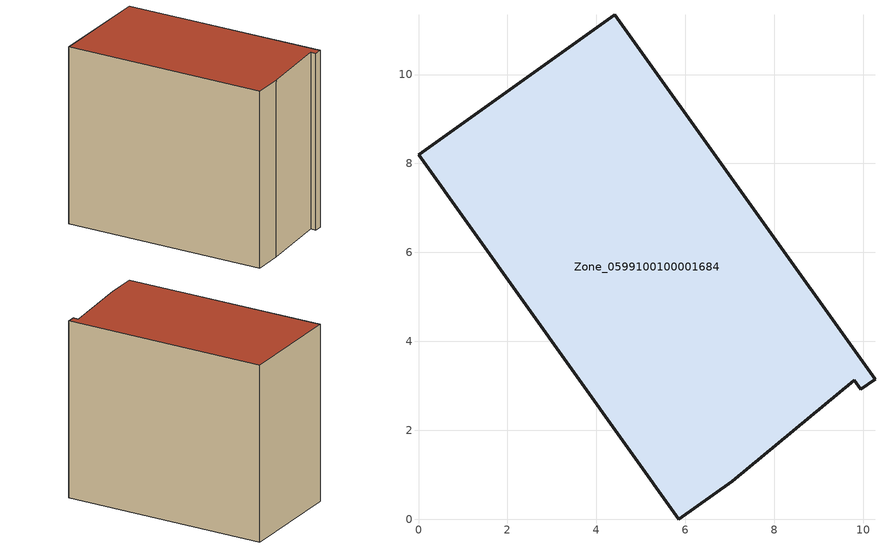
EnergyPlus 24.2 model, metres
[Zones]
Zone_0599100100001684
 floor ground (C_G): 0,8.19 4.42,11.35 10.26,3.15 9.94,2.92 9.8,3.13 7.05,0.86 5.85,0 z0
 wall outside (C_F): 4.42,11.35 0,8.19 5.85,0 7.05,0.86 9.8,3.13 9.94,2.92 10.26,3.15 4.42,11.35 z0:8.75
 roof outside (C_R): 9.8,3.13 9.94,2.92 10.26,3.15 4.42,11.35 0,8.19 5.85,0 7.05,0.86 z8.75
[BUILDING]
Pand.0599100100001684: North Axis=0; Terrain=City; Loads Convergence Tolerance Value=0.04; Temperature Convergence Tolerance Value=0.4; Solar Distribution=FullExterior; Maximum Number of Warmup Days=25; Minimum Number of Warmup Days=1
[Site:Location]
Rotterdam.The.Hague.AP_ZH_NLD Design_Conditions: Latitude=51.96; Longitude=4.45; Time Zone=1; Elevation=-4.5
[SITE:GROUNDTEMPERATURE:BUILDINGSURFACE]
18, 18, 18, 18, 18, 18, 18, 18, 18, 18, 18, 18
[MATERIAL] Thermal Absorptance=0.9; Solar Absorptance=0.7; Visible Absorptance=0.7
Name | Roughness | Thickness | Conductivity | Density | Specific Heat
G.TI.2006-2014 | MediumSmooth | 0.15 | 0.06 | 540 | 1210
F.TI.2006-2014 | Rough | 0.3 | 0.12 | 1920 | 840
R.TI.2006-2014 | MediumRough | 0.2 | 0.08 | 1500 | 1000
[CONSTRUCTION]
C_G: G.TI.2006-2014
C_F: F.TI.2006-2014
C_R: R.TI.2006-2014
[ZONE]
Zone_0599100100001684: Type=1; Multiplier=1; Ceiling Height=Autocalculate; Volume=Autocalculate; Floor Area=autocalculate; Part of Total Floor Area=Yes
[ZONEINFILTRATION:DESIGNFLOWRATE]
Infil_Zone_0599100100001684: Zone or ZoneList or Space or SpaceList=Zone_0599100100001684; Schedule=AlwaysOn; Design Flow Rate Calculation Method=Flow/Area; Flow Rate per Floor Area=0.0015; Constant Term Coefficient=1; Temperature Term Coefficient=0; Velocity Term Coefficient=0; Velocity Squared Term Coefficient=0
[HVACTEMPLATE:ZONE:IDEALLOADSAIRSYSTEM]
Zone_0599100100001684: Maximum Heating Supply Air Temperature=50; Minimum Cooling Supply Air Temperature=13; Maximum Heating Supply Air Humidity Ratio=0.0156; Minimum Cooling Supply Air Humidity Ratio=0.0077; Heating Limit=NoLimit; Cooling Limit=NoLimit; Dehumidification Control Type=ConstantSensibleHeatRatio; Cooling Sensible Heat Ratio=0.7; Dehumidification Setpoint=60; Humidification Control Type=None; Humidification Setpoint=30; Outdoor Air Method=None; Outdoor Air Flow Rate per Person=0.00944; Outdoor Air Flow Rate per Zone Floor Area=0; Outdoor Air Flow Rate per Zone=0; Demand Controlled Ventilation Type=None; Outdoor Air Economizer Type=NoEconomizer; Heat Recovery Type=None; Sensible Heat Recovery Effectiveness=0.7; Latent Heat Recovery Effectiveness=0.65
[ZONECONTROL:THERMOSTAT]
ThermostatControl_Zone_0599100100001684: Zone or ZoneList=Zone_0599100100001684; Control Type Schedule=DualSetpointControlType; Control 1=Thermostat_Zone_0599100100001684; Temperature Difference Between Cutout And Setpoint=0
[THERMOSTATSETPOINT:DUALSETPOINT]
Thermostat_Zone_0599100100001684: Heating Setpoint Temperature Schedule=HeatingSetpoint_Zone_0599100100001684; Cooling Setpoint Temperature Schedule=CoolingSetpoint_Zone_0599100100001684
[SCHEDULE:COMPACT]
HeatingSetpoint_Zone_0599100100001684: Through: 12/31, For: AllDays, Until: 24:00, 21
CoolingSetpoint_Zone_0599100100001684: Through: 12/31, For: AllDays, Until: 24:00, 24
DualSetpointControlType: Through: 12/31, For: AllDays, Until: 24:00, 4
AlwaysOn: Through: 12/31, For: AllDays, Until: 24:00, 1
